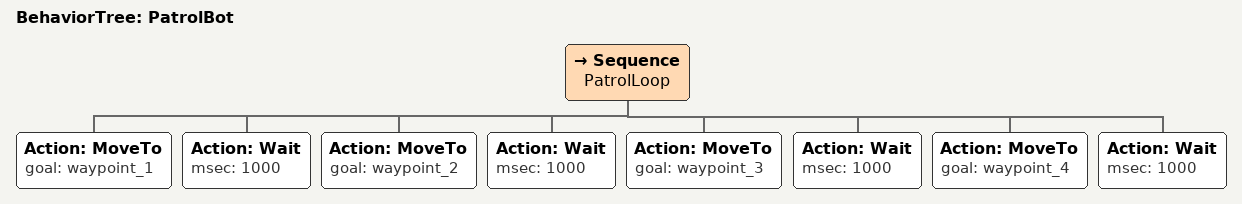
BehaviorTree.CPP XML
<!-- patrol_bot.xml -->
<!-- A simple behavior where a robot continuously patrols between four waypoints. -->
<root BTCPP_format="4">
    <BehaviorTree ID="PatrolBot">
        <Sequence name="PatrolLoop">
            <Action ID="MoveTo" goal="waypoint_1" />
            <Action ID="Wait" msec="1000" />
            <Action ID="MoveTo" goal="waypoint_2" />
            <Action ID="Wait" msec="1000" />
            <Action ID="MoveTo" goal="waypoint_3" />
            <Action ID="Wait" msec="1000" />
            <Action ID="MoveTo" goal="waypoint_4" />
            <Action ID="Wait" msec="1000" />
        </Sequence>
    </BehaviorTree>
</root>
